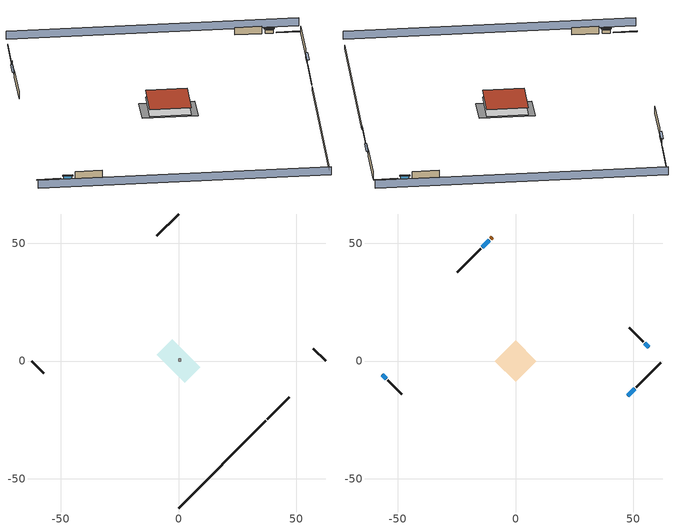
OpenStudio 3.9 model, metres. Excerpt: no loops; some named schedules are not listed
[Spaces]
crawlspace - vented 1
 floor foundation (Slab1 construction): -9.27,2.65 -2.65,9.27 9.27,-2.65 2.65,-9.27 z-0.91
 wall outside (RimJoist1 construction): 37.73,-24.65 46.91,-15.47 z0.3:0.61
 wall outside (RimJoist2 construction): -62.38,0 -57.27,-5.11 z0.3:0.61
 wall outside (RimJoist3 construction): 0,62.38 -9.18,53.2 z0.3:0.61
 wall outside (RimJoist4 construction): 62.38,0 57.27,5.11 z0.3:0.61
 wall foundation (FoundationWall1 construction): 0,-62.38 37.07,-25.31 z-0.91:0.3
central ac and furnace airloop ret air space
 floor adiabatic (AdiabaticConst): 0,0 0,1 1,1 1,0 z0
 wall adiabatic (AdiabaticConst): 0,1 0,0 1,0 1,1 0,1 z0:1
 ceiling adiabatic (AdiabaticConst): 1,0 1,1 0,1 0,0 z1
conditioned space 1
 floor to crawlspace - vented 1 (Floor1 construction): -8.88,0 0,8.88 8.88,0 0,-8.88 z0.3
 wall outside (Wall1 construction): 51.23,-11.14 61.72,-0.66 z0.3:2.74
 wall outside (Wall2 construction): -54.19,-8.19 -48.36,-14.01 z0.3:2.74
 wall outside (Wall3 construction): -14.81,47.57 -24.76,37.62 z0.3:2.74
 wall outside (Wall4 construction): 54.19,8.19 48.36,14.01 z0.3:2.74
 wall outside (AdiabaticWallConstruction): 47.57,-14.81 50.58,-11.8 / -11.14,51.24 -14.15,48.22 z0.3:1.46; -56.61,-5.76 -54.85,-7.53 / 56.61,5.76 54.85,7.53 z0.3:1.4
 wall outside (AdiabaticWallConstruction 1): -9.84,52.54 -10.49,51.89 z0.3:2.34
 window (WindowConstruction): 47.57,-14.81 50.58,-11.8 z0.3:1.46
 window (WindowConstruction 1): -56.61,-5.76 -54.85,-7.53 z0.3:1.4
 window (WindowConstruction 2): -11.14,51.24 -14.15,48.22 z0.3:1.46
 window (WindowConstruction 3): 56.61,5.76 54.85,7.53 z0.3:1.4
 door (Door): -9.84,52.54 -10.48,51.89 z0.3:2.34
 roof outside (Roof1 construction): 0,8.88 -8.88,0 0,-8.88 8.88,0 z2.74
shading: 65.61,3.23 3.23,65.61 / -65.61,-3.23 -3.23,-65.61 z0:2.74; 50.79,-11.58 47.35,-15.03 47.78,-15.46 51.22,-12.01 z1.77; -54.63,-7.75 -56.83,-5.55 -57.26,-5.98 -55.06,-8.18 z1.71; -14.37,48.01 -10.93,51.45 -11.36,51.88 -14.8,48.44 z1.77; 54.63,7.75 56.83,5.55 57.26,5.98 55.06,8.18 z1.71
[Site]
Portland Intl Arpt_OR: Latitude {deg}=45.59; Longitude {deg}=-122.6; Time Zone {hr}=-8; Elevation {m}=33; Terrain=Suburbs; Keep Site Location Information=Yes
[Site:GroundTemperature:Shallow]
10.2558, 8.96328, 8.85977, 9.47314, 11.9355, 14.3863, 16.5111, 17.8571, 17.9714, 16.8767, 14.8061, 12.4304
[Site:WaterMainsTemperature]
Calculation Method=Schedule; Temperature Schedule=mains temperature schedule
[Building]
Building 1
[Material] Roughness=Rough
Name | Thickness {m} | Conductivity {W/m-K} | Density {kg/m3} | Specific Heat {J/kg-K} | Thermal Absorptance | Solar Absorptance | Visible Absorptance
metal surfacing | 0.000508 | 50.0403 | 7801.74 | 460.57 | 0.9 | 0.9 | 0.9
roof rigid ins | 0.103632 | 0.029427 | 32.04 | 1214.23 | 0.9 | 0.7 | 0.7
osb sheathing 0.75 in. | 0.01905 | 0.115458 | 512.64 | 1214.23 | 0.9 | 0.7 | 0.7
roof stud and cavity | 0.2032 | 0.156987 | 78.34581 | 1123.46 | 0.9 | 0.7 | 0.7
gypsum board | 0.0127 | 0.160291 | 801 | 837.4 | 0.9 | 0.6 | 0.6
wood siding | 0.0254 | 0.102417 | 544.68 | 1172.36 | 0.9 | 0.85 | 0.85
osb sheathing 0.5 in. | 0.0127 | 0.115458 | 512.64 | 1214.23 | 0.9 | 0.7 | 0.7
wall stud and cavity | 0.1397 | 0.550994 | 139.0536 | 1170.24 | 0.9 | 0.7 | 0.7
rim joist stud and cavity | 0.0508 | 0.178688 | 50.32683 | 1063.81 | 0.9 | 0.6 | 0.6
floor stud and cavity | 0.1397 | 0.923637 | 92.3553 | 1139.71 | 0.9 | 0.7 | 0.7
floor covering | 0.0127 | 0.0433444 | 54.468 | 1339.84 | 0.9 | 0.6 | 0.6
concrete 8.0 in. | 0.2032 | 1.803125 | 2242.8 | 837.4 | 0.9 | 0.7 | 0.7
soil 0.5 in. | 0.0127 | 2.9427 | 1842.3 | 418.7 | 0.9 | 0.7 | 0.7
wood siding 1; wood siding 2 | 0.0254 | 0.102417 | 544.68 | 1172.36
wall rigid ins | 0.512978 | 0.029427 | 32.04 | 1214.23 | 0.9 | 0.7 | 0.7
wall stud and cavity 1 | 0.0889 | 0.380278 | 52.3479 | 1209.89 | 0.9 | 0.7 | 0.7
door material | 0.04445 | 0.0612267 | 512.64 | 1214.23 | 0.9 | 0.7 | 0.7
wall stud and cavity 2 | 0.0889 | 0.391764 | 83.0341 | 1211.67 | 0.9 | 0.7 | 0.7
furniture material conditioned space 1 | 0.1524 | 0.115458 | 640.8 | 1214.23 | 0.9 | 0.6 | 0.6
[Construction]
Roof1 construction: metal surfacing, roof rigid ins, osb sheathing 0.75 in., roof stud and cavity, gypsum board
Wall1 construction; Wall2 construction; Wall3 construction; Wall4 construction: wood siding, osb sheathing 0.5 in., wall stud and cavity, gypsum board
RimJoist1 construction; RimJoist2 construction; RimJoist3 construction; RimJoist4 construction: wood siding, rim joist stud and cavity
Floor1 construction: floor stud and cavity, osb sheathing 0.75 in., floor covering
FoundationWall1 construction: concrete 8.0 in.
Slab1 construction: soil 0.5 in.
WindowConstruction; WindowConstruction 1; WindowConstruction 2; WindowConstruction 3: WindowMaterial
AdiabaticWallConstruction: wood siding 1, wall rigid ins, wall stud and cavity 1, gypsum board
Door: door material
AdiabaticWallConstruction 1: wood siding 2, wall rigid ins, wall stud and cavity 1, gypsum board
PartitionWallConstruction: gypsum board, wall stud and cavity 2, gypsum board
furniture construction conditioned space 1: furniture material conditioned space 1
AdiabaticConst: Adiabatic
[WindowMaterial:SimpleGlazingSystem]
WindowMaterial: U-Factor {W/m2-K}=2.15764; Solar Heat Gain Coefficient=0.44
[Material:NoMass]
Adiabatic: Roughness=Rough; Thermal Resistance {m2-K/W}=176.1
[ThermalZone] Multiplier=1; Use Ideal Air Loads=No
Name | Volume {m3} | Thermostat
conditioned space | 384.656 | conditioned space temperature setpoint
crawlspace - vented | 192.328
central ac and furnace airloop ret air zone | 1
[Sizing:Zone] Zone Cooling Design Supply Air Temperature Input Method=SupplyAirTemperature; Zone Cooling Design Supply Air Temperature {C}=14; Zone Cooling Design Supply Air Temperature Difference {deltaC}=11.11; Zone Heating Design Supply Air Temperature Input Method=SupplyAirTemperature; Zone Heating Design Supply Air Temperature {C}=40; Zone Heating Design Supply Air Temperature Difference {deltaC}=11.11; Zone Cooling Design Supply Air Humidity Ratio {kg-H2O/kg-air}=0.0085; Zone Heating Design Supply Air Humidity Ratio {kg-H2O/kg-air}=0.008; Cooling Design Air Flow Method=DesignDay; Heating Design Air Flow Method=DesignDay; Account for Dedicated Outdoor Air System=No; Dedicated Outdoor Air System Control Strategy=NeutralSupplyAir; Dedicated Outdoor Air Low Setpoint Temperature for Design {C}=autosize; Dedicated Outdoor Air High Setpoint Temperature for Design {C}=autosize; Zone Load Sizing Method=Sensible Load Only No Latent Load; Zone Latent Cooling Design Supply Air Humidity Ratio Input Method=HumidityRatioDifference; Zone Cooling Design Supply Air Humidity Ratio Difference {kgWater/kgDryAir}=0.005; Zone Latent Heating Design Supply Air Humidity Ratio Input Method=HumidityRatioDifference; Zone Humidification Design Supply Air Humidity Ratio Difference {kgWater/kgDryAir}=0.005; Sizing Option=Coincident
crawlspace - vented; central ac and furnace airloop ret air zone
[Space]
Name | Thermal Zone | Volume {m3}
conditioned space 1 | conditioned space | 384.656
crawlspace - vented 1 | crawlspace - vented | 192.328
central ac and furnace airloop ret air space | central ac and furnace airloop ret air zone
[ThermostatSetpoint:DualSetpoint]
conditioned space temperature setpoint: Heating Setpoint Temperature Schedule=heating setpoint; Cooling Setpoint Temperature Schedule=cooling setpoint; Temperature Difference Between Cutout And Setpoint {deltaC}=0
[Foundation:Kiva]
Foundation Kiva 1: Initial Indoor Air Temperature {C}=8.69436; Wall Height Above Grade {m}=0.3048; Wall Depth Below Slab {m}=0.2032
[Foundation:Kiva:Settings]
Soil Conductivity {W/m-K}=2.9427; Soil Density {kg/m3}=1842.3; Soil Specific Heat {J/kg-K}=418.7; Ground Solar Absorptivity=0.9; Ground Thermal Absorptivity=0.9; Ground Surface Roughness {m}=0.03; Far-Field Width {m}=40; Deep-Ground Boundary Condition=ZeroFlux; Deep-Ground Depth {m}=40; Minimum Cell Dimension {m}=0.2; Maximum Cell Growth Coefficient=3; Simulation Timestep=Timestep
[SurfaceProperty:ExposedFoundationPerimeter]
Slab1: Exposed Perimeter Calculation Method=TotalExposedPerimeter; Total Exposed Perimeter {m}=52.4256
[SurfaceProperty:IncidentSolarMultiplier] Incident Solar Multiplier=1; Incident Solar Multiplier Schedule=trans schedule winter=0.85 summer=0.7
Window1; Window2; Window3; Window4
[InternalMass:Definition] Design Level Calculation Method=SurfaceArea
Name | Construction | Surface Area {m2}
partition wall mass | PartitionWallConstruction | 157.749
furniture mass conditioned space 1 | furniture construction conditioned space 1 | 63.09974
[InternalMass] Space or SpaceType=conditioned space 1; Multiplier=1
Name | Internal Mass Definition
partition wall mass | partition wall mass
furniture mass conditioned space 1 | furniture mass conditioned space 1
[Fan:SystemModel]
central ac and furnace supply fan: Availability Schedule=Always On Discrete; Design Maximum Air Flow Rate {m3/s}=0.589462; Speed Control Method=Discrete; Electric Power Minimum Flow Rate Fraction=0.2; Design Pressure Rise {Pa}=500; Motor Efficiency=1; Motor In Air Stream Fraction=1; Design Electric Power Consumption {W}=autosize; Design Power Sizing Method=PowerPerFlow; Electric Power Per Unit Flow Rate {W/(m3/s)}=1059.44; Electric Power Per Unit Flow Rate Per Unit Pressure {W-s/m3-Pa}=1.66667; Fan Total Efficiency=0.7; Motor Loss Radiative Fraction=0; Speed Flow Fraction 1=0.97198; Speed Electric Power Fraction 1=0.91827; Speed Flow Fraction 2=1; Speed Electric Power Fraction 2=1
[EnergyManagementSystem:Sensor]
Name | Output Variable or Output Meter Index Key | Output Variable or Output Meter
central_ac_and_furnace_supply_fan_s; central_ac_and_furnace_supply_fan_s_1 | central ac and furnace supply fan | Fan Electricity Energy
water_heater_T_set | water heater setpoint | Schedule Value
out_pb_s |  | Site Outdoor Air Barometric Pressure
out_wt_s |  | Site Outdoor Air Humidity Ratio
site_vw_s |  | Site Wind Speed
cool_season | cooling season schedule | Schedule Value
central_ac_and_furnace_airloop_Fan_RTF_s | central ac and furnace supply fan | Fan Runtime Fraction Speed 1
central_ac_and_furnace_airloop_Fan_RTF_s_1 | central ac and furnace supply fan | Fan Runtime Fraction Speed 2
central_ac_and_furnace_airloop_AH_MFR_s | Node 5 | System Node Mass Flow Rate
central_ac_and_furnace_airloop_AH_VFR_s | Node 5 | System Node Current Density Volume Flow Rate
central_ac_and_furnace_airloop_AH_Tout_s | Node 5 | System Node Temperature
central_ac_and_furnace_airloop_AH_Wout_s | Node 5 | System Node Humidity Ratio
central_ac_and_furnace_airloop_RA_T_s | Node 8 | System Node Temperature
central_ac_and_furnace_airloop_Ra_W_s | Node 8 | System Node Humidity Ratio
central_ac_and_furnace_airloop_0_DZ_T_s | crawlspace - vented | Zone Air Temperature
central_ac_and_furnace_airloop_0_DZ_W_s | crawlspace - vented | Zone Mean Air Humidity Ratio
natural_vent_s | natural vent schedule | Schedule Value
htg_sp_s | heating setpoint | Schedule Value
clg_sp_s | cooling setpoint | Schedule Value
mech_vent_range_fan_0_sch_s | mech vent range fan 0 schedule | Schedule Value
mech_vent_bath_fan_0_sch_s | mech vent bath fan 0 schedule | Schedule Value
clothes_dryer_exhaust_0_sch_s | clothes_dryer | Schedule Value
htg_load_cond |  | Heating:EnergyTransfer:Zone:CONDITIONED SPACE
clg_load_cond |  | Cooling:EnergyTransfer:Zone:CONDITIONED SPACE
htg_load_duct |  | Heating:EnergyTransfer:Zone:CENTRAL AC AND FURNACE AIRLOOP RET AIR ZONE
clg_load_duct |  | Cooling:EnergyTransfer:Zone:CENTRAL AC AND FURNACE AIRLOOP RET AIR ZONE
s_conv | Floor1 | Surface Inside Face Convection Heat Gain Energy
s_ig | Floor1 | Surface Inside Face Internal Gains Radiation Heat Gain Energy
s_sol | Floor1 | Surface Inside Face Solar Radiation Heat Gain Energy
s_lgt | Floor1 | Surface Inside Face Lights Radiation Heat Gain Energy
s_surf | Floor1 | Surface Inside Face Net Surface Thermal Radiation Heat Gain Energy
s_conv_1 | Roof1 | Surface Inside Face Convection Heat Gain Energy
s_ig_1 | Roof1 | Surface Inside Face Internal Gains Radiation Heat Gain Energy
s_sol_1 | Roof1 | Surface Inside Face Solar Radiation Heat Gain Energy
s_lgt_1 | Roof1 | Surface Inside Face Lights Radiation Heat Gain Energy
s_surf_1 | Roof1 | Surface Inside Face Net Surface Thermal Radiation Heat Gain Energy
ss_sol | Door1 | Surface Inside Face Solar Radiation Heat Gain Energy
ss_lgt | Door1 | Surface Inside Face Lights Radiation Heat Gain Energy
ss_conv | Door1 | Surface Inside Face Convection Heat Gain Energy
ss_ig | Door1 | Surface Inside Face Internal Gains Radiation Heat Gain Energy
ss_surf | Door1 | Surface Inside Face Net Surface Thermal Radiation Heat Gain Energy
ss_conv_1 | Window1 | Surface Inside Face Convection Heat Gain Energy
ss_ig_1 | Window1 | Surface Inside Face Internal Gains Radiation Heat Gain Energy
ss_surf_1 | Window1 | Surface Inside Face Net Surface Thermal Radiation Heat Gain Energy
ss_trans_in | Window1 | Surface Window Transmitted Solar Radiation Rate
ss_back_out | Window1 | Surface Window Shortwave from Zone Back Out Window Heat Transfer Rate
ss_trans_out | Window1 | Surface Inside Face Initial Transmitted Diffuse Transmitted Out Window Solar Radiation Rate
ss_conv_2 | Window2 | Surface Inside Face Convection Heat Gain Energy
ss_ig_2 | Window2 | Surface Inside Face Internal Gains Radiation Heat Gain Energy
ss_surf_2 | Window2 | Surface Inside Face Net Surface Thermal Radiation Heat Gain Energy
ss_trans_in_1 | Window2 | Surface Window Transmitted Solar Radiation Rate
ss_back_out_1 | Window2 | Surface Window Shortwave from Zone Back Out Window Heat Transfer Rate
ss_trans_out_1 | Window2 | Surface Inside Face Initial Transmitted Diffuse Transmitted Out Window Solar Radiation Rate
ss_conv_3 | Window3 | Surface Inside Face Convection Heat Gain Energy
ss_ig_3 | Window3 | Surface Inside Face Internal Gains Radiation Heat Gain Energy
ss_surf_3 | Window3 | Surface Inside Face Net Surface Thermal Radiation Heat Gain Energy
ss_trans_in_2 | Window3 | Surface Window Transmitted Solar Radiation Rate
ss_back_out_2 | Window3 | Surface Window Shortwave from Zone Back Out Window Heat Transfer Rate
ss_trans_out_2 | Window3 | Surface Inside Face Initial Transmitted Diffuse Transmitted Out Window Solar Radiation Rate
ss_conv_4 | Window4 | Surface Inside Face Convection Heat Gain Energy
ss_ig_4 | Window4 | Surface Inside Face Internal Gains Radiation Heat Gain Energy
ss_surf_4 | Window4 | Surface Inside Face Net Surface Thermal Radiation Heat Gain Energy
ss_trans_in_3 | Window4 | Surface Window Transmitted Solar Radiation Rate
ss_back_out_3 | Window4 | Surface Window Shortwave from Zone Back Out Window Heat Transfer Rate
ss_trans_out_3 | Window4 | Surface Inside Face Initial Transmitted Diffuse Transmitted Out Window Solar Radiation Rate
s_conv_2 | Wall1 | Surface Inside Face Convection Heat Gain Energy
s_ig_2 | Wall1 | Surface Inside Face Internal Gains Radiation Heat Gain Energy
s_sol_2 | Wall1 | Surface Inside Face Solar Radiation Heat Gain Energy
s_lgt_2 | Wall1 | Surface Inside Face Lights Radiation Heat Gain Energy
s_surf_2 | Wall1 | Surface Inside Face Net Surface Thermal Radiation Heat Gain Energy
s_conv_3 | Wall2 | Surface Inside Face Convection Heat Gain Energy
s_ig_3 | Wall2 | Surface Inside Face Internal Gains Radiation Heat Gain Energy
s_sol_3 | Wall2 | Surface Inside Face Solar Radiation Heat Gain Energy
s_lgt_3 | Wall2 | Surface Inside Face Lights Radiation Heat Gain Energy
s_surf_3 | Wall2 | Surface Inside Face Net Surface Thermal Radiation Heat Gain Energy
s_conv_4 | Wall3 | Surface Inside Face Convection Heat Gain Energy
s_ig_4 | Wall3 | Surface Inside Face Internal Gains Radiation Heat Gain Energy
s_sol_4 | Wall3 | Surface Inside Face Solar Radiation Heat Gain Energy
s_lgt_4 | Wall3 | Surface Inside Face Lights Radiation Heat Gain Energy
s_surf_4 | Wall3 | Surface Inside Face Net Surface Thermal Radiation Heat Gain Energy
s_conv_5 | Wall4 | Surface Inside Face Convection Heat Gain Energy
s_ig_5 | Wall4 | Surface Inside Face Internal Gains Radiation Heat Gain Energy
s_sol_5 | Wall4 | Surface Inside Face Solar Radiation Heat Gain Energy
s_lgt_5 | Wall4 | Surface Inside Face Lights Radiation Heat Gain Energy
s_surf_5 | Wall4 | Surface Inside Face Net Surface Thermal Radiation Heat Gain Energy
im_conv | furniture mass conditioned space 1 | Surface Inside Face Convection Heat Gain Energy
im_ig | furniture mass conditioned space 1 | Surface Inside Face Internal Gains Radiation Heat Gain Energy
im_sol | furniture mass conditioned space 1 | Surface Inside Face Solar Radiation Heat Gain Energy
im_lgt | furniture mass conditioned space 1 | Surface Inside Face Lights Radiation Heat Gain Energy
im_surf | furniture mass conditioned space 1 | Surface Inside Face Net Surface Thermal Radiation Heat Gain Energy
im_conv_1 | partition wall mass | Surface Inside Face Convection Heat Gain Energy
im_ig_1 | partition wall mass | Surface Inside Face Internal Gains Radiation Heat Gain Energy
im_sol_1 | partition wall mass | Surface Inside Face Solar Radiation Heat Gain Energy
im_lgt_1 | partition wall mass | Surface Inside Face Lights Radiation Heat Gain Energy
im_surf_1 | partition wall mass | Surface Inside Face Net Surface Thermal Radiation Heat Gain Energy
airflow_gain | infil flow | Infiltration Sensible Heat Gain Energy
airflow_loss | infil flow | Infiltration Sensible Heat Loss Energy
airflow_gain_1 | natural vent flow | Infiltration Sensible Heat Gain Energy
airflow_loss_1 | natural vent flow | Infiltration Sensible Heat Loss Energy
airflow_gain_2 | whole house fan flow | Infiltration Sensible Heat Gain Energy
airflow_loss_2 | whole house fan flow | Infiltration Sensible Heat Loss Energy
mv_conv | mech vent bath fan 0 | Electric Equipment Convective Heating Energy
mv_rad | mech vent bath fan 0 | Electric Equipment Radiant Heating Energy
mv_conv_1 | mech vent house fan | Electric Equipment Convective Heating Energy
mv_rad_1 | mech vent house fan | Electric Equipment Radiant Heating Energy
mv_conv_2 | mech vent house fan cfis | Electric Equipment Convective Heating Energy
mv_rad_2 | mech vent house fan cfis | Electric Equipment Radiant Heating Energy
mv_conv_3 | mech vent range fan 0 | Electric Equipment Convective Heating Energy
mv_rad_3 | mech vent range fan 0 | Electric Equipment Radiant Heating Energy
mv_conv_4 | mech vent house fan latent load | Other Equipment Convective Heating Energy
mv_rad_4 | mech vent house fan latent load | Other Equipment Radiant Heating Energy
mv_conv_5 | mech vent house fan sensible load | Other Equipment Convective Heating Energy
mv_rad_5 | mech vent house fan sensible load | Other Equipment Radiant Heating Energy
ducts_conv | central ac and furnace airloop_0 RetCondToRP | Other Equipment Convective Heating Energy
ducts_rad | central ac and furnace airloop_0 RetCondToRP | Other Equipment Radiant Heating Energy
ducts_conv_1 | central ac and furnace airloop_0 RetLatLkToRP | Other Equipment Convective Heating Energy
ducts_rad_1 | central ac and furnace airloop_0 RetLatLkToRP | Other Equipment Radiant Heating Energy
ducts_conv_2 | central ac and furnace airloop_0 RetSensLkToRP | Other Equipment Convective Heating Energy
ducts_rad_2 | central ac and furnace airloop_0 RetSensLkToRP | Other Equipment Radiant Heating Energy
[OtherEquipment:Definition] Design Level Calculation Method=EquipmentLevel
Name | Design Level {W} | Fraction Latent | Fraction Radiant | Fraction Lost
water heater sens; central ac and furnace airloop_0 SupSensLkToCond; central ac and furnace airloop_0 SupCondToLv; central ac and furnace airloop_0 RetCondToRP; central ac and furnace airloop_0 RetSensLkToRP; central ac and furnace airloop_0 SupCondToDZ; central ac and furnace airloop_0 RetCondToDZ; central ac and furnace airloop_0 SupSensLkToDZ; mech vent house fan sensible load | 0 | 0 | 0 | 0
water heater lat; central ac and furnace airloop_0 SupLatLkToCond; central ac and furnace airloop_0 RetLatLkToRP; central ac and furnace airloop_0 SupLatLkToDZ; mech vent house fan latent load | 0 | 1 | 0 | 0
water heater energy adjustment1 | 0.01 | 0 | 0 | 1
clothes dryer 2 | 0 | 0.015 | 0.081 | 0.85
cooking range 2 | 2033.86 | 0.16 | 0.384 | 0.2
general water use sensible | -25.2881 | 0 | 0.6 | 0
general water use latent | 25.6591 | 1 | 0 | 0
[OtherEquipment]
Name | Other Equipment Definition | Space or SpaceType | Schedule | Fuel Type
water heater sens | water heater sens | conditioned space 1 | Always On Discrete
water heater lat | water heater lat | conditioned space 1 | Always On Discrete
water heater energy adjustment1 | water heater energy adjustment1 | conditioned space 1 | Always On Discrete | Electricity
clothes dryer 1 | clothes dryer 2 | conditioned space 1 | clothes_dryer | Electricity
cooking range 1 | cooking range 2 | conditioned space 1 | cooking_range | NaturalGas
general water use sensible | general water use sensible | conditioned space 1 | general water use schedule
general water use latent | general water use latent | conditioned space 1 | general water use schedule
central ac and furnace airloop_0 SupSensLkToCond | central ac and furnace airloop_0 SupSensLkToCond | conditioned space 1 | Always On Discrete
central ac and furnace airloop_0 SupLatLkToCond | central ac and furnace airloop_0 SupLatLkToCond | conditioned space 1 | Always On Discrete
central ac and furnace airloop_0 SupCondToLv | central ac and furnace airloop_0 SupCondToLv | conditioned space 1 | Always On Discrete
central ac and furnace airloop_0 RetCondToRP | central ac and furnace airloop_0 RetCondToRP | central ac and furnace airloop ret air space | Always On Discrete
central ac and furnace airloop_0 RetSensLkToRP | central ac and furnace airloop_0 RetSensLkToRP | central ac and furnace airloop ret air space | Always On Discrete
central ac and furnace airloop_0 RetLatLkToRP | central ac and furnace airloop_0 RetLatLkToRP | central ac and furnace airloop ret air space | Always On Discrete
central ac and furnace airloop_0 SupCondToDZ | central ac and furnace airloop_0 SupCondToDZ | crawlspace - vented 1 | Always On Discrete
central ac and furnace airloop_0 RetCondToDZ | central ac and furnace airloop_0 RetCondToDZ | crawlspace - vented 1 | Always On Discrete
central ac and furnace airloop_0 SupSensLkToDZ | central ac and furnace airloop_0 SupSensLkToDZ | crawlspace - vented 1 | Always On Discrete
central ac and furnace airloop_0 SupLatLkToDZ | central ac and furnace airloop_0 SupLatLkToDZ | crawlspace - vented 1 | Always On Discrete
mech vent house fan sensible load | mech vent house fan sensible load | conditioned space 1 | Always On Discrete
mech vent house fan latent load | mech vent house fan latent load | conditioned space 1 | Always On Discrete
[ElectricEquipment:Definition] Design Level Calculation Method=EquipmentLevel
Name | Design Level {W} | Fraction Latent | Fraction Radiant | Fraction Lost
clothes washer | 308.551 | 0.03 | 0.162 | 0.7
clothes dryer | 5065.09 | 0.015 | 0.081 | 0.85
dishwasher | 1152.58 | 0.3 | 0.18 | 0.4
fridge | 46.9578 | 0 | 0.6 | 0
cooking range | 69.3981 | 0.16 | 0.384 | 0.2
misc tv | 161.737 | 0 | 0.6 | 0
misc plug loads | 137.022 | 0.021 | 0.558 | 0.049
whole house fan; mech vent house fan | 0 | 0 | 0 | 1
mech vent house fan cfis | 0 | 0 | 0 | 0
mech vent range fan 0; mech vent bath fan 0 | 30 | 0 | 0 | 1
[ElectricEquipment] Space or SpaceType=conditioned space 1
Name | Electric Equipment Definition | Schedule
clothes washer | clothes washer | clothes_washer
clothes dryer | clothes dryer | clothes_dryer
dishwasher | dishwasher | dishwasher
fridge | fridge | fridge schedule
cooking range | cooking range | cooking_range
misc tv | misc tv | plug_loads_tv
misc plug loads | misc plug loads | plug_loads_other
whole house fan | whole house fan | Always On Discrete
mech vent house fan | mech vent house fan | mech vent house fan schedule
mech vent house fan cfis | mech vent house fan cfis | mech vent house fan cfis schedule
mech vent range fan 0 | mech vent range fan 0 | mech vent range fan 0 schedule
mech vent bath fan 0 | mech vent bath fan 0 | mech vent bath fan 0 schedule
[WaterUse:Equipment:Definition]
Name | Peak Flow Rate {m3/s}
clothes washer | 1.26862e-05
dishwasher | 6.43155e-06
[Lights:Definition]
interior lighting: Design Level Calculation Method=LightingLevel; Lighting Level {W}=211.558; Fraction Radiant=0.6; Fraction Visible=0.2; Return Air Fraction=0
[Lights]
interior lighting: Lights Definition=interior lighting; Space or SpaceType=conditioned space 1; Schedule=lighting_interior; Fraction Replaceable=1
[Exterior:Lights:Definition]
exterior lighting: Design Level {W}=7.09205
[Exterior:Lights]
exterior lighting: Exterior Lights Definition=exterior lighting; Schedule=exterior lighting schedule
[People:Definition]
occupants: Number of People Calculation Method=People; Number of People {people}=1; Fraction Radiant=0.314171; Sensible Heat Fraction=0.56303; Carbon Dioxide Generation Rate {m3/s-W}=0; Enable ASHRAE 55 Comfort Warnings=No; Mean Radiant Temperature Calculation Type=EnclosureAveraged
[People]
occupants: People Definition=occupants; Space or SpaceType=conditioned space 1; Number of People Schedule=occupants; Activity Level Schedule=occupants activity schedule; Multiplier=1
[ZoneMixing] Schedule=Always On Continuous; Design Flow Rate Calculation Method=Flow/Zone; Design Flow Rate {m3/s}=0
Name | Zone or Space | Source Zone or Space
central ac and furnace airloop_0 ZoneMixDZToCond mix | conditioned space | crawlspace - vented
central ac and furnace airloop_0 ZoneMixCondToDZ mix | crawlspace - vented | conditioned space
[SpaceInfiltration:DesignFlowRate] Schedule=Always On Discrete
Name | Space or SpaceType | Design Flow Rate Calculation Method | Design Flow Rate {m3/s} | Air Changes per Hour {1/hr} | Constant Term Coefficient | Temperature Term Coefficient | Velocity Term Coefficient | Velocity Squared Term Coefficient
natural vent flow; whole house fan flow; infil flow | conditioned space 1 | Flow/Space | 0
infil crawlspace - vented 1 | crawlspace - vented 1 | AirChanges/Hour |  | 2.6013 | 1 | 0 | 0 | 0
crawlspace_vented 1 duct leakage imbalance infil flow | crawlspace - vented 1 | Flow/Space | 0
